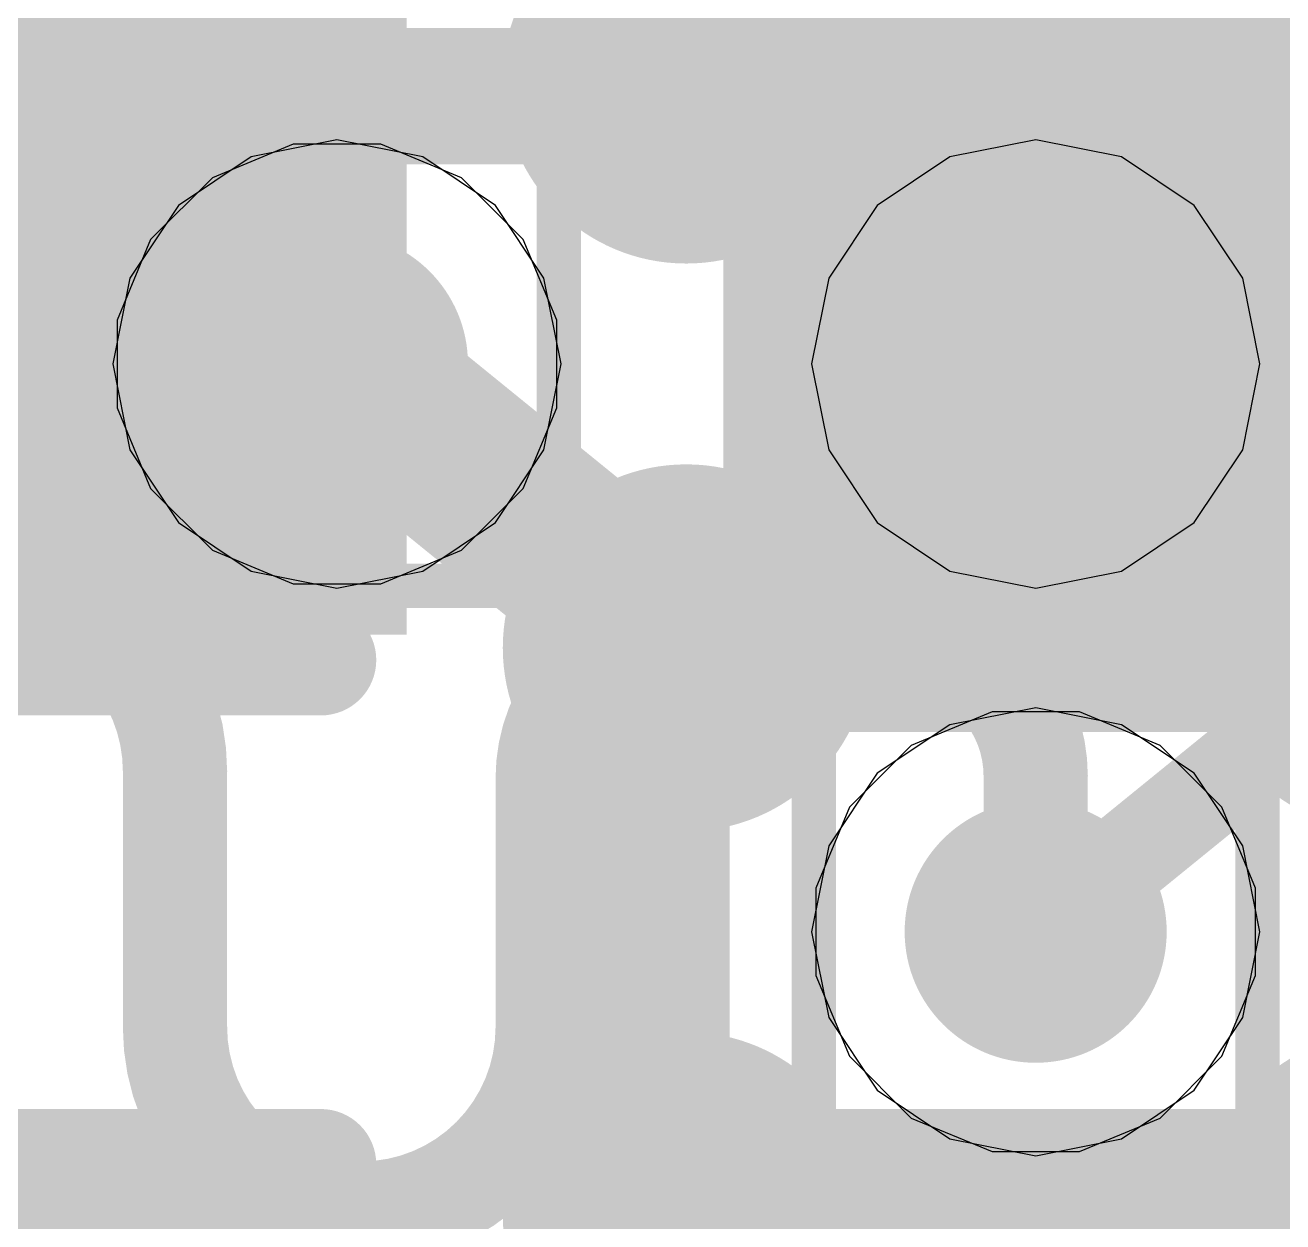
# Model space of a CAD drawing. Header units: inches. Extents: x -6 to 284, y -12 to 154.
# Drawn here: x 74.245 to 75.685, y 11.651 to 13.021 of the extents above; entities that cross this region are included whole.
import ezdxf

# ---------------------------------------------------------------- set-up
doc = ezdxf.new("R2010")
doc.units = ezdxf.units.IN
for name, color, linetype in [('Bottom Layer', 5, 'Continuous'), ('Bottom Overlay', 54, 'Continuous'), ('Bottom Paste', 16, 'Continuous'), ('Bottom Solder', 6, 'Continuous'), ('Drill Drawing', 1, 'Continuous'), ('GND-1', 16, 'Continuous'), ('GND-2', 90, 'Continuous'), ('GND-3', 216, 'Continuous'), ('GND-4', 54, 'Continuous'), ('PWR-1', 156, 'Continuous'), ('PWR-2', 130, 'Continuous'), ('Signal L1', 76, 'Continuous'), ('Signal L2', 6, 'Continuous'), ('Top Layer', 1, 'Continuous'), ('Top Paste', 8, 'Continuous'), ('Top Solder', 216, 'Continuous'), ('Via Holes', 16, 'Continuous')]:
    doc.layers.add(name, color=color, linetype=linetype)

# ---------------------------------------------------------------- blocks, each defined once
blk = doc.blocks.new('200_WFBGA__10_15__127')
at = {"layer": 'Top Layer'}
h = blk.add_hatch(color=1, dxfattribs=at)
edge = h.paths.add_edge_path()
edge.add_arc((1.1999, 4.225), 0.16, 0, 360)
h = blk.add_hatch(color=1, dxfattribs=at)
edge = h.paths.add_edge_path()
edge.add_arc((2, 4.225), 0.16, 0, 360)
h = blk.add_hatch(color=1, dxfattribs=at)
edge = h.paths.add_edge_path()
edge.add_arc((1.1999, 3.5751), 0.16, 0, 360)
h = blk.add_hatch(color=1, dxfattribs=at)
edge = h.paths.add_edge_path()
edge.add_arc((2, 3.5751), 0.16, 0, 360)
h = blk.add_hatch(color=1, dxfattribs=at)
edge = h.paths.add_edge_path()
edge.add_arc((1.1999, 2.9251), 0.16, 0, 360)
h = blk.add_hatch(color=1, dxfattribs=at)
edge = h.paths.add_edge_path()
edge.add_arc((2, 2.9251), 0.16, 0, 360)
at = {"layer": 'Top Paste'}
h = blk.add_hatch(color=8, dxfattribs=at)
edge = h.paths.add_edge_path()
edge.add_arc((1.1999, 4.225), 0.16, 0, 360)
h = blk.add_hatch(color=8, dxfattribs=at)
edge = h.paths.add_edge_path()
edge.add_arc((2, 4.225), 0.16, 0, 360)
h = blk.add_hatch(color=8, dxfattribs=at)
edge = h.paths.add_edge_path()
edge.add_arc((1.1999, 3.5751), 0.16, 0, 360)
h = blk.add_hatch(color=8, dxfattribs=at)
edge = h.paths.add_edge_path()
edge.add_arc((2, 3.5751), 0.16, 0, 360)
h = blk.add_hatch(color=8, dxfattribs=at)
edge = h.paths.add_edge_path()
edge.add_arc((1.1999, 2.9251), 0.16, 0, 360)
h = blk.add_hatch(color=8, dxfattribs=at)
edge = h.paths.add_edge_path()
edge.add_arc((2, 2.9251), 0.16, 0, 360)
at = {"layer": 'Top Solder'}
h = blk.add_hatch(color=216, dxfattribs=at)
edge = h.paths.add_edge_path()
edge.add_arc((1.1999, 4.225), 0.21, 0, 360)
h = blk.add_hatch(color=216, dxfattribs=at)
edge = h.paths.add_edge_path()
edge.add_arc((2, 4.225), 0.21, 0, 360)
h = blk.add_hatch(color=216, dxfattribs=at)
edge = h.paths.add_edge_path()
edge.add_arc((1.1999, 3.5751), 0.21, 0, 360)
h = blk.add_hatch(color=216, dxfattribs=at)
edge = h.paths.add_edge_path()
edge.add_arc((2, 3.5751), 0.21, 0, 360)
h = blk.add_hatch(color=216, dxfattribs=at)
edge = h.paths.add_edge_path()
edge.add_arc((1.1999, 2.9251), 0.21, 0, 360)
h = blk.add_hatch(color=216, dxfattribs=at)
edge = h.paths.add_edge_path()
edge.add_arc((2, 2.9251), 0.21, 0, 360)
blk = doc.blocks.new('C___0402_B_278')
at = {"layer": 'Bottom Solder'}
for points in [[(-0.1813, 0.3775), (-0.1813, -0.3775), (-0.7585, -0.3775), (-0.7585, 0.3775)], [(0.7585, 0.3775), (0.7585, -0.3775), (0.1813, -0.3775), (0.1813, 0.3775)]]:
    blk.add_hatch(color=6, dxfattribs=at).paths.add_polyline_path(points)
at = {"layer": 'Bottom Overlay'}
for points in [[(-0.7874, 0.4064, 0.127, 0.127, 0), (-0.7874, -0.4064, 0.127, 0.127, 0)], [(-0.2794, -0.4064, 0.127, 0.127, 0), (-0.7874, -0.4064, 0.127, 0.127, 0)], [(0.7874, -0.4064, 0.127, 0.127, 0), (0.2794, -0.4064, 0.127, 0.127, 0)]]:
    blk.add_lwpolyline(points, format="xyseb", dxfattribs=at)
for points in [[(-0.8191, -0.4064, 0.0635, 0.0635, 1), (-0.7556, -0.4064, 0.0635, 0.0635, 1)], [(-0.8191, -0.4064, 0.0635, 0.0635, 1), (-0.7556, -0.4064, 0.0635, 0.0635, 1)], [(-0.3111, -0.4064, 0.0635, 0.0635, 1), (-0.2477, -0.4064, 0.0635, 0.0635, 1)], [(0.2477, -0.4064, 0.0635, 0.0635, 1), (0.3111, -0.4064, 0.0635, 0.0635, 1)]]:
    blk.add_lwpolyline(points, format="xyseb", close=True, dxfattribs=at)
blk = doc.blocks.new('C___0402_B_280')
at = {"layer": 'Bottom Layer'}
for points in [[(-0.2413, 0.3175), (-0.2413, -0.3175), (-0.6985, -0.3175), (-0.6985, 0.3175)], [(0.6985, 0.3175), (0.6985, -0.3175), (0.2413, -0.3175), (0.2413, 0.3175)]]:
    blk.add_hatch(color=5, dxfattribs=at).paths.add_polyline_path(points)
at = {"layer": 'Bottom Paste'}
for points in [[(-0.2413, 0.3175), (-0.2413, -0.3175), (-0.6985, -0.3175), (-0.6985, 0.3175)], [(0.6985, 0.3175), (0.6985, -0.3175), (0.2413, -0.3175), (0.2413, 0.3175)]]:
    blk.add_hatch(color=16, dxfattribs=at).paths.add_polyline_path(points)
at = {"layer": 'Bottom Solder'}
for points in [[(-0.1813, 0.3775), (-0.1813, -0.3775), (-0.7585, -0.3775), (-0.7585, 0.3775)], [(0.7585, 0.3775), (0.7585, -0.3775), (0.1813, -0.3775), (0.1813, 0.3775)]]:
    blk.add_hatch(color=6, dxfattribs=at).paths.add_polyline_path(points)
at = {"layer": 'Bottom Overlay'}
for points in [[(-0.7874, 0.4064, 0.127, 0.127, 0), (-0.7874, -0.4064, 0.127, 0.127, 0)], [(-0.2794, 0.4064, 0.127, 0.127, 0), (-0.7874, 0.4064, 0.127, 0.127, 0)], [(0.7874, 0.4064, 0.127, 0.127, 0), (0.2794, 0.4064, 0.127, 0.127, 0)]]:
    blk.add_lwpolyline(points, format="xyseb", dxfattribs=at)
for points in [[(-0.8191, 0.4064, 0.0635, 0.0635, 1), (-0.7556, 0.4064, 0.0635, 0.0635, 1)], [(-0.8191, 0.4064, 0.0635, 0.0635, 1), (-0.7556, 0.4064, 0.0635, 0.0635, 1)], [(-0.3111, 0.4064, 0.0635, 0.0635, 1), (-0.2477, 0.4064, 0.0635, 0.0635, 1)], [(0.2477, 0.4064, 0.0635, 0.0635, 1), (0.3111, 0.4064, 0.0635, 0.0635, 1)]]:
    blk.add_lwpolyline(points, format="xyseb", close=True, dxfattribs=at)

msp = doc.modelspace()

# ---------------------------------------------------------------- hatches: boundary and pattern name
at = {"layer": 'Bottom Layer'}
h = msp.add_hatch(color=5, dxfattribs=at)
edge = h.paths.add_edge_path()
edge.add_arc((74.6018, 12.6332), 0.15, 0, 360)
h = msp.add_hatch(color=5, dxfattribs=at)
edge = h.paths.add_edge_path()
edge.add_arc((75.4018, 12.6332), 0.15, 0, 360)
h = msp.add_hatch(color=5, dxfattribs=at)
edge = h.paths.add_edge_path()
edge.add_arc((75.4018, 11.9832), 0.15, 0, 360)
at = {"layer": 'GND-1'}
h = msp.add_hatch(color=16, dxfattribs=at)
edge = h.paths.add_edge_path()
edge.add_arc((74.6018, 12.6332), 0.15, 0, 360)
h = msp.add_hatch(color=16, dxfattribs=at)
edge = h.paths.add_edge_path()
edge.add_arc((75.4018, 12.6332), 0.15, 0, 360)
h = msp.add_hatch(color=16, dxfattribs=at)
edge = h.paths.add_edge_path()
edge.add_arc((75.4018, 11.9832), 0.15, 0, 360)
at = {"layer": 'GND-2'}
h = msp.add_hatch(color=90, dxfattribs=at)
edge = h.paths.add_edge_path()
edge.add_arc((74.6018, 12.6332), 0.15, 0, 360)
h = msp.add_hatch(color=90, dxfattribs=at)
edge = h.paths.add_edge_path()
edge.add_arc((75.4018, 12.6332), 0.15, 0, 360)
h = msp.add_hatch(color=90, dxfattribs=at)
edge = h.paths.add_edge_path()
edge.add_arc((75.4018, 11.9832), 0.15, 0, 360)
at = {"layer": 'GND-3'}
h = msp.add_hatch(color=216, dxfattribs=at)
edge = h.paths.add_edge_path()
edge.add_arc((74.6018, 12.6332), 0.15, 0, 360)
h = msp.add_hatch(color=216, dxfattribs=at)
edge = h.paths.add_edge_path()
edge.add_arc((75.4018, 12.6332), 0.15, 0, 360)
h = msp.add_hatch(color=216, dxfattribs=at)
edge = h.paths.add_edge_path()
edge.add_arc((75.4018, 11.9832), 0.15, 0, 360)
at = {"layer": 'GND-4'}
h = msp.add_hatch(color=54, dxfattribs=at)
edge = h.paths.add_edge_path()
edge.add_arc((74.6018, 12.6332), 0.15, 0, 360)
h = msp.add_hatch(color=54, dxfattribs=at)
edge = h.paths.add_edge_path()
edge.add_arc((75.4018, 12.6332), 0.15, 0, 360)
h = msp.add_hatch(color=54, dxfattribs=at)
edge = h.paths.add_edge_path()
edge.add_arc((75.4018, 11.9832), 0.15, 0, 360)
at = {"layer": 'PWR-1'}
h = msp.add_hatch(color=156, dxfattribs=at)
edge = h.paths.add_edge_path()
edge.add_arc((74.6018, 12.6332), 0.15, 0, 360)
h = msp.add_hatch(color=156, dxfattribs=at)
edge = h.paths.add_edge_path()
edge.add_arc((75.4018, 12.6332), 0.15, 0, 360)
h = msp.add_hatch(color=156, dxfattribs=at)
edge = h.paths.add_edge_path()
edge.add_arc((75.4018, 11.9832), 0.15, 0, 360)
at = {"layer": 'PWR-2'}
h = msp.add_hatch(color=130, dxfattribs=at)
edge = h.paths.add_edge_path()
edge.add_arc((74.6018, 12.6332), 0.15, 0, 360)
h = msp.add_hatch(color=130, dxfattribs=at)
edge = h.paths.add_edge_path()
edge.add_arc((75.4018, 12.6332), 0.15, 0, 360)
h = msp.add_hatch(color=130, dxfattribs=at)
edge = h.paths.add_edge_path()
edge.add_arc((75.4018, 11.9832), 0.15, 0, 360)
at = {"layer": 'Signal L1'}
h = msp.add_hatch(color=76, dxfattribs=at)
edge = h.paths.add_edge_path()
edge.add_arc((74.6018, 12.6332), 0.15, 0, 360)
h = msp.add_hatch(color=76, dxfattribs=at)
edge = h.paths.add_edge_path()
edge.add_arc((75.4018, 12.6332), 0.15, 0, 360)
h = msp.add_hatch(color=76, dxfattribs=at)
edge = h.paths.add_edge_path()
edge.add_arc((75.4018, 11.9832), 0.15, 0, 360)
at = {"layer": 'Signal L2'}
h = msp.add_hatch(color=6, dxfattribs=at)
edge = h.paths.add_edge_path()
edge.add_arc((74.6018, 12.6332), 0.15, 0, 360)
h = msp.add_hatch(color=6, dxfattribs=at)
edge = h.paths.add_edge_path()
edge.add_arc((75.4018, 12.6332), 0.15, 0, 360)
h = msp.add_hatch(color=6, dxfattribs=at)
edge = h.paths.add_edge_path()
edge.add_arc((75.4018, 11.9832), 0.15, 0, 360)
at = {"layer": 'Top Layer'}
h = msp.add_hatch(color=1, dxfattribs=at)
edge = h.paths.add_edge_path()
edge.add_arc((74.6018, 12.6332), 0.15, 0, 360)
h = msp.add_hatch(color=1, dxfattribs=at)
edge = h.paths.add_edge_path()
edge.add_arc((75.4018, 12.6332), 0.15, 0, 360)
h = msp.add_hatch(color=1, dxfattribs=at)
edge = h.paths.add_edge_path()
edge.add_arc((75.4018, 11.9832), 0.15, 0, 360)
at = {"layer": 'Via Holes'}
h = msp.add_hatch(color=7, dxfattribs=at)
edge = h.paths.add_edge_path()
edge.add_arc((74.6018, 12.6332), 0.075, 0, 360)
h = msp.add_hatch(color=7, dxfattribs=at)
edge = h.paths.add_edge_path()
edge.add_arc((75.4018, 12.6332), 0.075, 0, 360)
h = msp.add_hatch(color=7, dxfattribs=at)
edge = h.paths.add_edge_path()
edge.add_arc((75.4018, 11.9832), 0.075, 0, 360)

# ---------------------------------------------------------------- linework, layer by layer
at = {"layer": 'Bottom Layer'}
for points in [[(74.9499, 13.1583, 0.2032, 0.2032, 0), (75.1917, 12.9166, 0.2032, 0.2032, 0)], [(75.2057, 12.9166, 0.2032, 0.2032, 0), (75.2956, 12.8267, 0.2032, 0.2032, 0)], [(75.2956, 12.7007, 0.2032, 0.2032, 0), (75.2956, 12.8267, 0.2032, 0.2032, 0)], [(75.2057, 12.5991, 0.2032, 0.2032, 0), (75.2398, 12.6332, 0.2032, 0.2032, 0)], [(75.2398, 12.6332, 0.2032, 0.2032, 0), (75.4018, 12.6332, 0.2032, 0.2032, 0)], [(75.2057, 12.4777, 0.2032, 0.2032, 0), (75.2057, 12.5991, 0.2032, 0.2032, 0)], [(74.9499, 12.222, 0.2032, 0.2032, 0), (75.2057, 12.4777, 0.2032, 0.2032, 0)], [(74.9499, 11.768, 0.2032, 0.2032, 0), (74.9499, 12.222, 0.2032, 0.2032, 0)], [(74.9499, 11.768, 0.2032, 0.2032, 0), (75.1917, 11.5263, 0.2032, 0.2032, 0)]]:
    msp.add_lwpolyline(points, format="xyseb", dxfattribs=at)
for points in [[(75.1409, 12.9166, 0.1016, 0.1016, 1), (75.2425, 12.9166, 0.1016, 0.1016, 1)], [(75.1549, 12.9166, 0.1016, 0.1016, 1), (75.2565, 12.9166, 0.1016, 0.1016, 1)], [(75.2448, 12.8267, 0.1016, 0.1016, 1), (75.3464, 12.8267, 0.1016, 0.1016, 1)], [(75.2448, 12.8267, 0.1016, 0.1016, 1), (75.3464, 12.8267, 0.1016, 0.1016, 1)], [(75.2448, 12.7007, 0.1016, 0.1016, 1), (75.3464, 12.7007, 0.1016, 0.1016, 1)], [(75.189, 12.6332, 0.1016, 0.1016, 1), (75.2906, 12.6332, 0.1016, 0.1016, 1)], [(75.189, 12.6332, 0.1016, 0.1016, 1), (75.2906, 12.6332, 0.1016, 0.1016, 1)], [(75.351, 12.6332, 0.1016, 0.1016, 1), (75.4526, 12.6332, 0.1016, 0.1016, 1)], [(75.1549, 12.5991, 0.1016, 0.1016, 1), (75.2565, 12.5991, 0.1016, 0.1016, 1)], [(75.1549, 12.5991, 0.1016, 0.1016, 1), (75.2565, 12.5991, 0.1016, 0.1016, 1)], [(75.1549, 12.4777, 0.1016, 0.1016, 1), (75.2565, 12.4777, 0.1016, 0.1016, 1)], [(75.1549, 12.4777, 0.1016, 0.1016, 1), (75.2565, 12.4777, 0.1016, 0.1016, 1)], [(74.8991, 12.222, 0.1016, 0.1016, 1), (75.0007, 12.222, 0.1016, 0.1016, 1)], [(74.8991, 12.222, 0.1016, 0.1016, 1), (75.0007, 12.222, 0.1016, 0.1016, 1)], [(74.8991, 11.768, 0.1016, 0.1016, 1), (75.0007, 11.768, 0.1016, 0.1016, 1)], [(74.8991, 11.768, 0.1016, 0.1016, 1), (75.0007, 11.768, 0.1016, 0.1016, 1)]]:
    msp.add_lwpolyline(points, format="xyseb", close=True, dxfattribs=at)
at = {"layer": 'Drill Drawing'}
for points in [[(75.1478, 13.0292, 0.0508, 0.0508, 0), (75.1478, 13.5372, 0.0508, 0.0508, 0)], [(75.6558, 13.0292, 0.0508, 0.0508, 0), (75.6558, 13.5372, 0.0508, 0.0508, 0)], [(75.1478, 13.0292, 0.0508, 0.0508, 0), (75.6558, 13.0292, 0.0508, 0.0508, 0)], [(74.3478, 12.8872, 0.0508, 0.0508, 0), (74.8558, 12.8872, 0.0508, 0.0508, 0)], [(74.3478, 12.3792, 0.0508, 0.0508, 0), (74.3478, 12.8872, 0.0508, 0.0508, 0)], [(74.8558, 12.3792, 0.0508, 0.0508, 0), (74.8558, 12.8872, 0.0508, 0.0508, 0)], [(75.1478, 12.8872, 0.0508, 0.0508, 0), (75.6558, 12.8872, 0.0508, 0.0508, 0)], [(75.1478, 12.3792, 0.0508, 0.0508, 0), (75.1478, 12.8872, 0.0508, 0.0508, 0)], [(75.6558, 12.3792, 0.0508, 0.0508, 0), (75.6558, 12.8872, 0.0508, 0.0508, 0)], [(74.3478, 12.3792, 0.0508, 0.0508, 0), (74.8558, 12.3792, 0.0508, 0.0508, 0)], [(75.1478, 12.3792, 0.0508, 0.0508, 0), (75.6558, 12.3792, 0.0508, 0.0508, 0)], [(75.1478, 12.2372, 0.0508, 0.0508, 0), (75.6558, 12.2372, 0.0508, 0.0508, 0)], [(75.1478, 11.7292, 0.0508, 0.0508, 0), (75.1478, 12.2372, 0.0508, 0.0508, 0)], [(75.6558, 11.7292, 0.0508, 0.0508, 0), (75.6558, 12.2372, 0.0508, 0.0508, 0)], [(75.1478, 11.7292, 0.0508, 0.0508, 0), (75.6558, 11.7292, 0.0508, 0.0508, 0)]]:
    msp.add_lwpolyline(points, format="xyseb", dxfattribs=at)
for points in [[(75.1351, 13.0292, 0.0254, 0.0254, 1), (75.1605, 13.0292, 0.0254, 0.0254, 1)], [(75.1351, 13.0292, 0.0254, 0.0254, 1), (75.1605, 13.0292, 0.0254, 0.0254, 1)], [(75.6431, 13.0292, 0.0254, 0.0254, 1), (75.6685, 13.0292, 0.0254, 0.0254, 1)], [(75.6431, 13.0292, 0.0254, 0.0254, 1), (75.6685, 13.0292, 0.0254, 0.0254, 1)], [(74.3351, 12.8872, 0.0254, 0.0254, 1), (74.3605, 12.8872, 0.0254, 0.0254, 1)], [(74.3351, 12.8872, 0.0254, 0.0254, 1), (74.3605, 12.8872, 0.0254, 0.0254, 1)], [(74.8431, 12.8872, 0.0254, 0.0254, 1), (74.8685, 12.8872, 0.0254, 0.0254, 1)], [(74.8431, 12.8872, 0.0254, 0.0254, 1), (74.8685, 12.8872, 0.0254, 0.0254, 1)], [(75.1351, 12.8872, 0.0254, 0.0254, 1), (75.1605, 12.8872, 0.0254, 0.0254, 1)], [(75.1351, 12.8872, 0.0254, 0.0254, 1), (75.1605, 12.8872, 0.0254, 0.0254, 1)], [(75.6431, 12.8872, 0.0254, 0.0254, 1), (75.6685, 12.8872, 0.0254, 0.0254, 1)], [(75.6431, 12.8872, 0.0254, 0.0254, 1), (75.6685, 12.8872, 0.0254, 0.0254, 1)], [(74.3351, 12.3792, 0.0254, 0.0254, 1), (74.3605, 12.3792, 0.0254, 0.0254, 1)], [(74.3351, 12.3792, 0.0254, 0.0254, 1), (74.3605, 12.3792, 0.0254, 0.0254, 1)], [(74.8431, 12.3792, 0.0254, 0.0254, 1), (74.8685, 12.3792, 0.0254, 0.0254, 1)], [(74.8431, 12.3792, 0.0254, 0.0254, 1), (74.8685, 12.3792, 0.0254, 0.0254, 1)], [(75.1351, 12.3792, 0.0254, 0.0254, 1), (75.1605, 12.3792, 0.0254, 0.0254, 1)], [(75.1351, 12.3792, 0.0254, 0.0254, 1), (75.1605, 12.3792, 0.0254, 0.0254, 1)], [(75.6431, 12.3792, 0.0254, 0.0254, 1), (75.6685, 12.3792, 0.0254, 0.0254, 1)], [(75.6431, 12.3792, 0.0254, 0.0254, 1), (75.6685, 12.3792, 0.0254, 0.0254, 1)], [(75.1351, 12.2372, 0.0254, 0.0254, 1), (75.1605, 12.2372, 0.0254, 0.0254, 1)], [(75.1351, 12.2372, 0.0254, 0.0254, 1), (75.1605, 12.2372, 0.0254, 0.0254, 1)], [(75.6431, 12.2372, 0.0254, 0.0254, 1), (75.6685, 12.2372, 0.0254, 0.0254, 1)], [(75.6431, 12.2372, 0.0254, 0.0254, 1), (75.6685, 12.2372, 0.0254, 0.0254, 1)], [(75.1351, 11.7292, 0.0254, 0.0254, 1), (75.1605, 11.7292, 0.0254, 0.0254, 1)], [(75.1351, 11.7292, 0.0254, 0.0254, 1), (75.1605, 11.7292, 0.0254, 0.0254, 1)], [(75.6431, 11.7292, 0.0254, 0.0254, 1), (75.6685, 11.7292, 0.0254, 0.0254, 1)], [(75.6431, 11.7292, 0.0254, 0.0254, 1), (75.6685, 11.7292, 0.0254, 0.0254, 1)]]:
    msp.add_lwpolyline(points, format="xyseb", close=True, dxfattribs=at)
at = {"layer": 'GND-1'}
for p, q in [((74.5518, 12.8848), (74.4593, 12.8465)), ((74.6519, 12.8848), (74.5518, 12.8848)), ((74.7443, 12.8465), (74.6519, 12.8848)), ((74.4593, 12.8465), (74.3885, 12.7757)), ((74.8151, 12.7757), (74.7443, 12.8465)), ((74.3885, 12.7757), (74.3502, 12.6832)), ((74.8534, 12.6832), (74.8151, 12.7757)), ((74.3502, 12.6832), (74.3502, 12.5831)), ((74.8534, 12.5831), (74.8534, 12.6832)), ((74.3502, 12.5831), (74.3885, 12.4907)), ((74.8151, 12.4907), (74.8534, 12.5831)), ((74.3885, 12.4907), (74.4593, 12.4199)), ((74.7443, 12.4199), (74.8151, 12.4907)), ((74.4593, 12.4199), (74.5518, 12.3816)), ((74.6519, 12.3816), (74.7443, 12.4199)), ((74.5518, 12.3816), (74.6519, 12.3816)), ((75.3518, 12.2348), (75.2593, 12.1965)), ((75.4519, 12.2348), (75.3518, 12.2348)), ((75.5444, 12.1965), (75.4519, 12.2348)), ((75.2593, 12.1965), (75.1885, 12.1257)), ((75.6151, 12.1257), (75.5444, 12.1965)), ((75.1885, 12.1257), (75.1502, 12.0332)), ((75.6534, 12.0332), (75.6151, 12.1257)), ((75.1502, 12.0332), (75.1502, 11.9331)), ((75.6534, 11.9331), (75.6534, 12.0332)), ((75.1502, 11.9331), (75.1885, 11.8407)), ((75.6151, 11.8407), (75.6534, 11.9331)), ((75.1885, 11.8407), (75.2593, 11.7699)), ((75.5444, 11.7699), (75.6151, 11.8407)), ((75.2593, 11.7699), (75.3518, 11.7316)), ((75.4519, 11.7316), (75.5444, 11.7699)), ((75.3518, 11.7316), (75.4519, 11.7316))]:
    msp.add_line(p, q, dxfattribs=at)
at = {"layer": 'GND-2'}
for p, q in [((74.5518, 12.8848), (74.4593, 12.8465)), ((74.6519, 12.8848), (74.5518, 12.8848)), ((74.7443, 12.8465), (74.6519, 12.8848)), ((74.4593, 12.8465), (74.3885, 12.7757)), ((74.8151, 12.7757), (74.7443, 12.8465)), ((74.3885, 12.7757), (74.3502, 12.6832)), ((74.8534, 12.6832), (74.8151, 12.7757)), ((74.3502, 12.6832), (74.3502, 12.5831)), ((74.8534, 12.5831), (74.8534, 12.6832)), ((74.3502, 12.5831), (74.3885, 12.4907)), ((74.8151, 12.4907), (74.8534, 12.5831)), ((74.3885, 12.4907), (74.4593, 12.4199)), ((74.7443, 12.4199), (74.8151, 12.4907)), ((74.4593, 12.4199), (74.5518, 12.3816)), ((74.6519, 12.3816), (74.7443, 12.4199)), ((74.5518, 12.3816), (74.6519, 12.3816)), ((75.3518, 12.2348), (75.2593, 12.1965)), ((75.4519, 12.2348), (75.3518, 12.2348)), ((75.5444, 12.1965), (75.4519, 12.2348)), ((75.2593, 12.1965), (75.1885, 12.1257)), ((75.6151, 12.1257), (75.5444, 12.1965)), ((75.1885, 12.1257), (75.1502, 12.0332)), ((75.6534, 12.0332), (75.6151, 12.1257)), ((75.1502, 12.0332), (75.1502, 11.9331)), ((75.6534, 11.9331), (75.6534, 12.0332)), ((75.1502, 11.9331), (75.1885, 11.8407)), ((75.6151, 11.8407), (75.6534, 11.9331)), ((75.1885, 11.8407), (75.2593, 11.7699)), ((75.5444, 11.7699), (75.6151, 11.8407)), ((75.2593, 11.7699), (75.3518, 11.7316)), ((75.4519, 11.7316), (75.5444, 11.7699)), ((75.3518, 11.7316), (75.4519, 11.7316))]:
    msp.add_line(p, q, dxfattribs=at)
at = {"layer": 'GND-3'}
for p, q in [((74.5518, 12.8848), (74.4593, 12.8465)), ((74.6519, 12.8848), (74.5518, 12.8848)), ((74.7443, 12.8465), (74.6519, 12.8848)), ((74.4593, 12.8465), (74.3885, 12.7757)), ((74.8151, 12.7757), (74.7443, 12.8465)), ((74.3885, 12.7757), (74.3502, 12.6832)), ((74.8534, 12.6832), (74.8151, 12.7757)), ((74.3502, 12.6832), (74.3502, 12.5831)), ((74.8534, 12.5831), (74.8534, 12.6832)), ((74.3502, 12.5831), (74.3885, 12.4907)), ((74.8151, 12.4907), (74.8534, 12.5831)), ((74.3885, 12.4907), (74.4593, 12.4199)), ((74.7443, 12.4199), (74.8151, 12.4907)), ((74.4593, 12.4199), (74.5518, 12.3816)), ((74.6519, 12.3816), (74.7443, 12.4199)), ((74.5518, 12.3816), (74.6519, 12.3816)), ((75.3518, 12.2348), (75.2593, 12.1965)), ((75.4519, 12.2348), (75.3518, 12.2348)), ((75.5444, 12.1965), (75.4519, 12.2348)), ((75.2593, 12.1965), (75.1885, 12.1257)), ((75.6151, 12.1257), (75.5444, 12.1965)), ((75.1885, 12.1257), (75.1502, 12.0332)), ((75.6534, 12.0332), (75.6151, 12.1257)), ((75.1502, 12.0332), (75.1502, 11.9331)), ((75.6534, 11.9331), (75.6534, 12.0332)), ((75.1502, 11.9331), (75.1885, 11.8407)), ((75.6151, 11.8407), (75.6534, 11.9331)), ((75.1885, 11.8407), (75.2593, 11.7699)), ((75.5444, 11.7699), (75.6151, 11.8407)), ((75.2593, 11.7699), (75.3518, 11.7316)), ((75.4519, 11.7316), (75.5444, 11.7699)), ((75.3518, 11.7316), (75.4519, 11.7316))]:
    msp.add_line(p, q, dxfattribs=at)
at = {"layer": 'GND-4'}
for p, q in [((74.5518, 12.8848), (74.4593, 12.8465)), ((74.6519, 12.8848), (74.5518, 12.8848)), ((74.7443, 12.8465), (74.6519, 12.8848)), ((74.4593, 12.8465), (74.3885, 12.7757)), ((74.8151, 12.7757), (74.7443, 12.8465)), ((74.3885, 12.7757), (74.3502, 12.6832)), ((74.8534, 12.6832), (74.8151, 12.7757)), ((74.3502, 12.6832), (74.3502, 12.5831)), ((74.8534, 12.5831), (74.8534, 12.6832)), ((74.3502, 12.5831), (74.3885, 12.4907)), ((74.8151, 12.4907), (74.8534, 12.5831)), ((74.3885, 12.4907), (74.4593, 12.4199)), ((74.7443, 12.4199), (74.8151, 12.4907)), ((74.4593, 12.4199), (74.5518, 12.3816)), ((74.6519, 12.3816), (74.7443, 12.4199)), ((74.5518, 12.3816), (74.6519, 12.3816)), ((75.3518, 12.2348), (75.2593, 12.1965)), ((75.4519, 12.2348), (75.3518, 12.2348)), ((75.5444, 12.1965), (75.4519, 12.2348)), ((75.2593, 12.1965), (75.1885, 12.1257)), ((75.6151, 12.1257), (75.5444, 12.1965)), ((75.1885, 12.1257), (75.1502, 12.0332)), ((75.6534, 12.0332), (75.6151, 12.1257)), ((75.1502, 12.0332), (75.1502, 11.9331)), ((75.6534, 11.9331), (75.6534, 12.0332)), ((75.1502, 11.9331), (75.1885, 11.8407)), ((75.6151, 11.8407), (75.6534, 11.9331)), ((75.1885, 11.8407), (75.2593, 11.7699)), ((75.5444, 11.7699), (75.6151, 11.8407)), ((75.2593, 11.7699), (75.3518, 11.7316)), ((75.4519, 11.7316), (75.5444, 11.7699)), ((75.3518, 11.7316), (75.4519, 11.7316))]:
    msp.add_line(p, q, dxfattribs=at)
at = {"layer": 'PWR-1'}
for p, q in [((75.4018, 12.8897), (75.3037, 12.8702)), ((75.5, 12.8702), (75.4018, 12.8897)), ((75.3037, 12.8702), (75.2204, 12.8146)), ((75.5832, 12.8146), (75.5, 12.8702)), ((75.2204, 12.8146), (75.1648, 12.7314)), ((75.6388, 12.7314), (75.5832, 12.8146)), ((75.1648, 12.7314), (75.1453, 12.6332)), ((75.6584, 12.6332), (75.6388, 12.7314)), ((75.1453, 12.6332), (75.1648, 12.535)), ((75.6388, 12.535), (75.6584, 12.6332)), ((75.1648, 12.535), (75.2204, 12.4518)), ((75.5832, 12.4518), (75.6388, 12.535)), ((75.2204, 12.4518), (75.3037, 12.3962)), ((75.5, 12.3962), (75.5832, 12.4518)), ((75.3037, 12.3962), (75.4018, 12.3767)), ((75.4018, 12.3767), (75.5, 12.3962)), ((75.4018, 12.2397), (75.3037, 12.2202)), ((75.5, 12.2202), (75.4018, 12.2397)), ((75.3037, 12.2202), (75.2204, 12.1646)), ((75.5832, 12.1646), (75.5, 12.2202)), ((75.2204, 12.1646), (75.1648, 12.0814)), ((75.6388, 12.0814), (75.5832, 12.1646)), ((75.1648, 12.0814), (75.1453, 11.9832)), ((75.6584, 11.9832), (75.6388, 12.0814)), ((75.1453, 11.9832), (75.1648, 11.885)), ((75.6388, 11.885), (75.6584, 11.9832)), ((75.1648, 11.885), (75.2204, 11.8018)), ((75.5832, 11.8018), (75.6388, 11.885)), ((75.2204, 11.8018), (75.3037, 11.7462)), ((75.5, 11.7462), (75.5832, 11.8018)), ((75.3037, 11.7462), (75.4018, 11.7267)), ((75.4018, 11.7267), (75.5, 11.7462))]:
    msp.add_line(p, q, dxfattribs=at)
at = {"layer": 'PWR-2'}
for p, q in [((74.6018, 12.8897), (74.5037, 12.8702)), ((74.7, 12.8702), (74.6018, 12.8897)), ((75.4018, 12.8897), (75.3037, 12.8702)), ((75.5, 12.8702), (75.4018, 12.8897)), ((74.5037, 12.8702), (74.4204, 12.8146)), ((74.7832, 12.8146), (74.7, 12.8702)), ((75.3037, 12.8702), (75.2204, 12.8146)), ((75.5832, 12.8146), (75.5, 12.8702)), ((74.4204, 12.8146), (74.3648, 12.7314)), ((74.8388, 12.7314), (74.7832, 12.8146)), ((75.2204, 12.8146), (75.1648, 12.7314)), ((75.6388, 12.7314), (75.5832, 12.8146)), ((74.3648, 12.7314), (74.3453, 12.6332)), ((74.8584, 12.6332), (74.8388, 12.7314)), ((75.1648, 12.7314), (75.1453, 12.6332)), ((75.6584, 12.6332), (75.6388, 12.7314)), ((74.3453, 12.6332), (74.3648, 12.535)), ((74.8388, 12.535), (74.8584, 12.6332)), ((75.1453, 12.6332), (75.1648, 12.535)), ((75.6388, 12.535), (75.6584, 12.6332)), ((74.3648, 12.535), (74.4204, 12.4518)), ((74.7832, 12.4518), (74.8388, 12.535)), ((75.1648, 12.535), (75.2204, 12.4518)), ((75.5832, 12.4518), (75.6388, 12.535)), ((74.4204, 12.4518), (74.5037, 12.3962)), ((74.7, 12.3962), (74.7832, 12.4518)), ((75.2204, 12.4518), (75.3037, 12.3962)), ((75.5, 12.3962), (75.5832, 12.4518)), ((74.5037, 12.3962), (74.6018, 12.3767)), ((74.6018, 12.3767), (74.7, 12.3962)), ((75.3037, 12.3962), (75.4018, 12.3767)), ((75.4018, 12.3767), (75.5, 12.3962)), ((75.4018, 12.2397), (75.3037, 12.2202)), ((75.5, 12.2202), (75.4018, 12.2397)), ((75.3037, 12.2202), (75.2204, 12.1646)), ((75.5832, 12.1646), (75.5, 12.2202)), ((75.2204, 12.1646), (75.1648, 12.0814)), ((75.6388, 12.0814), (75.5832, 12.1646)), ((75.1648, 12.0814), (75.1453, 11.9832)), ((75.6584, 11.9832), (75.6388, 12.0814)), ((75.1453, 11.9832), (75.1648, 11.885)), ((75.6388, 11.885), (75.6584, 11.9832)), ((75.1648, 11.885), (75.2204, 11.8018)), ((75.5832, 11.8018), (75.6388, 11.885)), ((75.2204, 11.8018), (75.3037, 11.7462)), ((75.5, 11.7462), (75.5832, 11.8018)), ((75.3037, 11.7462), (75.4018, 11.7267)), ((75.4018, 11.7267), (75.5, 11.7462))]:
    msp.add_line(p, q, dxfattribs=at)
at = {"layer": 'Signal L2'}
for points in [[(75.4018, 13.0837, 0.1194, 0.1194, -0.414214), (75.2764, 12.9583, 0.1194, 0.1194, 0)], [(73.9802, 12.9583, 0.1194, 0.1194, 0), (74.3294, 12.9583, 0.1194, 0.1194, 0)], [(74.3294, 12.9583, 0.1194, 0.1194, 0), (75.2764, 12.9583, 0.1194, 0.1194, 0)], [(73.9897, 12.1669, 0.1194, 0.1194, -1), (74.4164, 12.1669, 0.1194, 0.1194, 0)], [(74.8431, 12.1589, 0.1194, 0.1194, -0.414214), (75.0039, 12.3197, 0.1194, 0.1194, 0)], [(75.0039, 12.3197, 0.1194, 0.1194, 0), (75.2438, 12.3197, 0.1194, 0.1194, 0)], [(75.2438, 12.3197, 0.1194, 0.1194, -0.414214), (75.4018, 12.1617, 0.1194, 0.1194, 0)], [(74.4164, 11.8739, 0.1194, 0.1194, 0), (74.4164, 12.1669, 0.1194, 0.1194, 0)], [(74.8431, 11.8739, 0.1194, 0.1194, 0), (74.8431, 12.1589, 0.1194, 0.1194, 0)], [(75.4018, 11.9832, 0.1194, 0.1194, 0), (75.4018, 12.1617, 0.1194, 0.1194, 0)], [(74.8431, 11.8739, 0.1194, 0.1194, -1), (74.4164, 11.8739, 0.1194, 0.1194, 0)]]:
    msp.add_lwpolyline(points, format="xyseb", dxfattribs=at)
for points in [[(74.2996, 12.9583, 0.0597, 0.0597, 1), (74.3593, 12.9583, 0.0597, 0.0597, 1)], [(74.2996, 12.9583, 0.0597, 0.0597, 1), (74.3593, 12.9583, 0.0597, 0.0597, 1)], [(75.2466, 12.9583, 0.0597, 0.0597, 1), (75.3063, 12.9583, 0.0597, 0.0597, 1)], [(75.2466, 12.9583, 0.0597, 0.0597, 1), (75.3063, 12.9583, 0.0597, 0.0597, 1)], [(74.9741, 12.3197, 0.0597, 0.0597, 1), (75.0337, 12.3197, 0.0597, 0.0597, 1)], [(74.9741, 12.3197, 0.0597, 0.0597, 1), (75.0337, 12.3197, 0.0597, 0.0597, 1)], [(75.214, 12.3197, 0.0597, 0.0597, 1), (75.2737, 12.3197, 0.0597, 0.0597, 1)], [(75.214, 12.3197, 0.0597, 0.0597, 1), (75.2737, 12.3197, 0.0597, 0.0597, 1)], [(74.3866, 12.1669, 0.0597, 0.0597, 1), (74.4463, 12.1669, 0.0597, 0.0597, 1)], [(74.3866, 12.1669, 0.0597, 0.0597, 1), (74.4463, 12.1669, 0.0597, 0.0597, 1)], [(74.8133, 12.1589, 0.0597, 0.0597, 1), (74.873, 12.1589, 0.0597, 0.0597, 1)], [(74.8133, 12.1589, 0.0597, 0.0597, 1), (74.873, 12.1589, 0.0597, 0.0597, 1)], [(75.372, 12.1617, 0.0597, 0.0597, 1), (75.4317, 12.1617, 0.0597, 0.0597, 1)], [(75.372, 12.1617, 0.0597, 0.0597, 1), (75.4317, 12.1617, 0.0597, 0.0597, 1)], [(75.372, 11.9832, 0.0597, 0.0597, 1), (75.4317, 11.9832, 0.0597, 0.0597, 1)], [(74.3866, 11.8739, 0.0597, 0.0597, 1), (74.4463, 11.8739, 0.0597, 0.0597, 1)], [(74.3866, 11.8739, 0.0597, 0.0597, 1), (74.4463, 11.8739, 0.0597, 0.0597, 1)], [(74.8133, 11.8739, 0.0597, 0.0597, 1), (74.873, 11.8739, 0.0597, 0.0597, 1)], [(74.8133, 11.8739, 0.0597, 0.0597, 1), (74.873, 11.8739, 0.0597, 0.0597, 1)]]:
    msp.add_lwpolyline(points, format="xyseb", close=True, dxfattribs=at)
at = {"layer": 'Top Layer'}
for points in [[(75.4018, 13.2832, 0.1067, 0.1067, 0), (75.8018, 12.9582, 0.1067, 0.1067, 0)], [(75.0018, 12.9582, 0.2032, 0.2032, 0), (75.4018, 12.6332, 0.2032, 0.2032, 0)], [(74.6018, 12.6332, 0.2032, 0.2032, 0), (75.0018, 12.3082, 0.2032, 0.2032, 0)], [(75.4018, 11.9832, 0.1067, 0.1067, 0), (75.8018, 12.3082, 0.1067, 0.1067, 0)], [(75.0018, 11.6582, 0.2032, 0.2032, 0), (75.4018, 11.3332, 0.2032, 0.2032, 0)]]:
    msp.add_lwpolyline(points, format="xyseb", dxfattribs=at)
for points in [[(74.951, 12.9582, 0.1016, 0.1016, 1), (75.0526, 12.9582, 0.1016, 0.1016, 1)], [(74.551, 12.6332, 0.1016, 0.1016, 1), (74.6526, 12.6332, 0.1016, 0.1016, 1)], [(75.351, 12.6332, 0.1016, 0.1016, 1), (75.4526, 12.6332, 0.1016, 0.1016, 1)], [(74.951, 12.3082, 0.1016, 0.1016, 1), (75.0526, 12.3082, 0.1016, 0.1016, 1)], [(75.3752, 11.9832, 0.0533, 0.0533, 1), (75.4285, 11.9832, 0.0533, 0.0533, 1)], [(74.951, 11.6582, 0.1016, 0.1016, 1), (75.0526, 11.6582, 0.1016, 0.1016, 1)]]:
    msp.add_lwpolyline(points, format="xyseb", close=True, dxfattribs=at)

# ---------------------------------------------------------------- block references
msp.add_blockref('200_WFBGA__10_15__127', (73.8018, 8.7332))
at = {"rotation": 180}
for name, p in [('C___0402_B_280', (74.8628, 12.7007)), ('C___0402_B_278', (74.8628, 11.3104))]:
    msp.add_blockref(name, p, dxfattribs=at)

doc.saveas('drawing.dxf')
